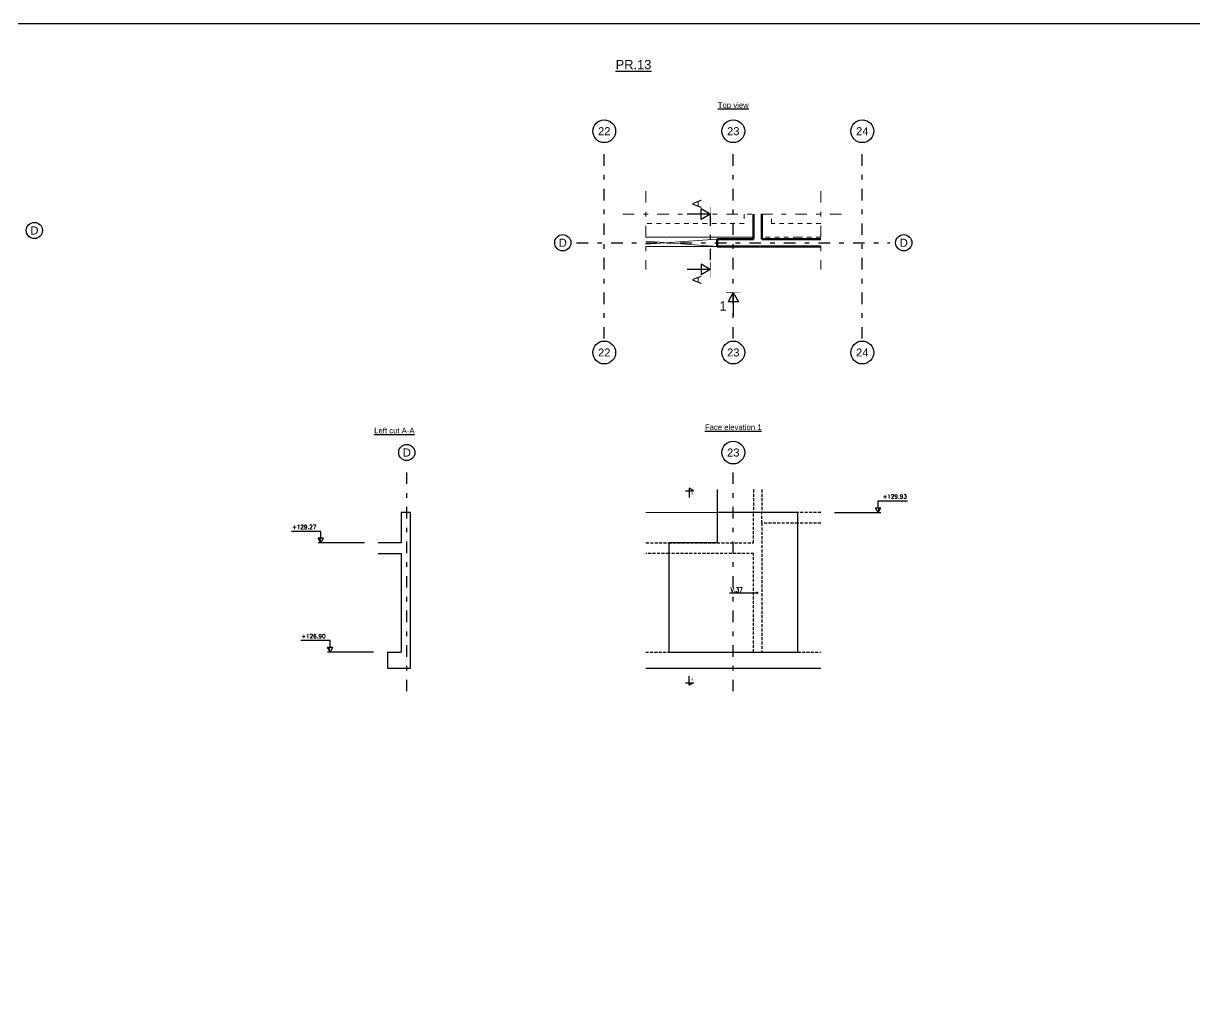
# Model space of a CAD drawing. Header units: millimetres. Extents: x -21776 to 63757, y -7870 to 8483.
# Drawn here: x 37608 to 40150, y -4478 to -2361 of the extents above; entities that cross this region are included whole.
import ezdxf
from ezdxf.enums import TextEntityAlignment as Align
from ezdxf.xclip import XClip

# ---------------------------------------------------------------- set-up
doc = ezdxf.new("R2010")
doc.units = ezdxf.units.MM
doc.header["$XCLIPFRAME"] = 0
for name, pattern in [('CACHE', [9.525, 6.35, -3.175]), ('GrDotted', [0.4, 0.1, -0.1, 0.1, -0.1]), ('GrFeatureAxis', [0.85, 0.25, -0.2, 0.1, -0.2, 0.1])]:
    doc.linetypes.add(name, pattern=pattern)
for name, color, linetype in [('COTATION', 1, 'Continuous'), ('GO-TEXTE', 9, 'Continuous'), ('Grid', 7, 'Continuous'), ('K_ENT_M_Building_PR.14', 7, 'Continuous'), ('K_FOT_M_Building_PR.14', 7, 'Continuous'), ('K_FOT_M_Building_V.46', 7, 'Continuous'), ('K_OPN_M_Building_PR.14', 7, 'Continuous'), ('K_wAL_M_Building_PR.14', 7, 'Continuous'), ('préfa v', 2, 'Continuous'), ('STR_TS_TXT', 7, 'Continuous'), ('STR_VOI-POT', 6, 'Continuous')]:
    doc.layers.add(name, color=color, linetype=linetype)
doc.styles.add('GrCut', font='swissli.ttf', dxfattribs={"height": 0.2})
doc.styles.add('GrDimensions', font='simplex.shx')
doc.styles.add('GrElevation', font='swissli.ttf', dxfattribs={"height": 0.2})
doc.styles.add('GrGrid', font='ARIAL.TTF', dxfattribs={"height": 0.17})
doc.styles.add('GrTitleDrawing', font='swissli.ttf', dxfattribs={"height": 0.2})
doc.styles.add('Lucida', font='')
doc.styles.add('TEXTE TS', font='romans.shx', dxfattribs={"width": 0.7, "oblique": 15})
doc.styles.get('Lucida').set_extended_font_data('Lucida Sans', italic=True)

# ---------------------------------------------------------------- blocks, each defined once
blk = doc.blocks.new('*U1944')
at = {"color": 0, "linetype": 'ByBlock', "lineweight": -2}
for p, q in [((0, -0.16), (2.2, 0)), ((0, 0), (2.2, -0.16)), ((1.1, -0.16), (1.1, -0.16)), ((1.1, -0.16), (1.1, -0.16))]:
    blk.add_line(p, q, dxfattribs=at)
blk = doc.blocks.new('World Level Arrow 5_i')
at = {"color": 7, "linetype": 'Continuous', "lineweight": -3, "extrusion": (0, -1.22461e-16, -1)}
for p, q in [((0, 9.43), (0, -0.57)), ((-1, 0.57), (-1, -0.57)), ((0, 0), (-1, 0.57)), ((0, 0), (-1, -0.57))]:
    blk.add_line(p, q, dxfattribs=at)
blk.add_solid([(1, -0.57), (0, 0), (1, 0)], dxfattribs=at)
blk = doc.blocks.new('World Level Arrow 5')
at = {"color": 7, "linetype": 'Continuous', "lineweight": -3}
for p, q in [((-1, -0.57), (-1, 0.57)), ((0, 0), (-1, 0.57)), ((0, 0), (-1, -0.57)), ((0, -9.43), (0, 0.57))]:
    blk.add_line(p, q, dxfattribs=at)
blk.add_solid([(-1, 0.57), (0, 0), (-1, 0)], dxfattribs=at)

msp = doc.modelspace()

# ---------------------------------------------------------------- linework, layer by layer
at = {"layer": 'COTATION'}
msp.add_lwpolyline([(39140.22379, -3595.87753), (39200.37952, -3595.87753)], dxfattribs=at)
at = {"layer": 'COTATION', "const_width": 2.5}
msp.add_lwpolyline([(39199.12952, -3595.87753, 1), (39201.62952, -3595.87753, 1)], format="xyb", close=True, dxfattribs=at)
at = {"layer": 'GO-TEXTE', "flags": 128}
for points in [[(39044.32121, -3374.62241), (39061.96895, -3374.62241), (39052.29091, -3369.34235), (39052.29091, -3389.26383)], [(39044.32121, -3791.11801), (39061.96895, -3791.11801), (39052.29091, -3796.39806), (39052.29091, -3776.47659)]]:
    msp.add_lwpolyline(points, dxfattribs=at)
at = {"layer": 'Grid', "color": 4, "linetype": 'GrFeatureAxis', "lineweight": 25, "ltscale": 100}
for p, q in [((38868.33571, -3044.69373), (38868.33571, -2624.69123)), ((39148.33571, -3044.69373), (39148.33571, -2624.69123)), ((39428.33571, -3044.69373), (39428.33571, -2624.69123)), ((38808.33571, -2836.69373), (39488.33571, -2836.69373)), ((38439.77398, -3809.68757), (38439.77398, -3321.68657)), ((39148.33571, -3809.68757), (39148.33571, -3321.68657))]:
    msp.add_line(p, q, dxfattribs=at)
at = {"layer": 'Grid', "color": 1, "linetype": 'Continuous', "lineweight": 25, "ltscale": 100}
for centre, major_axis, start_param, end_param in [((38868.33571, -2594.69123), (17.51464, 17.51464), 5.4977871438, 11.780972451), ((39148.33571, -2594.69123), (17.51464, 17.51464), 5.4977871438, 11.780972451), ((39428.33571, -2594.69123), (17.51464, 17.51464), 5.4977871438, 11.780972451), ((37631.49996, -2810.0462), (12.4308, 12.4308), 5.4977871438, 11.780972451), ((38778.33571, -2836.69373), (12.4308, 12.4308), 5.4977871438, 11.780972451), ((39518.33571, -2836.69373), (12.4308, 12.4308), 5.4977871438, 11.780972451), ((38868.33571, -3074.69373), (17.51464, 17.51464), 5.4977871438, 11.780972451), ((39148.33571, -3074.69373), (17.51464, 17.51464), 5.4977871438, 11.780972451), ((39428.33571, -3074.69373), (17.51464, 17.51464), 5.4977871438, 11.780972451), ((38439.77398, -3291.68657), (-12.4308, 12.4308), 3.926990817, 10.2101761242), ((39148.33571, -3291.68657), (-17.51464, 17.51464), 3.926990817, 10.2101761242)]:
    msp.add_ellipse(centre, major_axis=major_axis, ratio=1, start_param=start_param, end_param=end_param, dxfattribs=at)
at = {"layer": 'K_ENT_M_Building_PR.14', "color": 9, "linetype": 'GrFeatureAxis', "lineweight": 20, "ltscale": 100}
for p, q in [((38958.33571, -2724.69123), (38958.33571, -2894.69373)), ((39338.33571, -2724.69123), (39338.33571, -2894.69373)), ((38908.33571, -2774.69123), (39388.33571, -2774.69123))]:
    msp.add_line(p, q, dxfattribs=at)
at = {"layer": 'K_ENT_M_Building_PR.14', "color": 7, "linetype": 'Continuous', "lineweight": -3, "ltscale": 100}
for p, q in [((39098.33571, -2774.69123), (39078.33571, -2763.34493)), ((39078.33571, -2786.03754), (39078.33571, -2763.34493)), ((39078.33571, -2774.69123), (39048.33571, -2774.69123)), ((39098.33571, -2774.69123), (39078.33571, -2774.69123)), ((39098.33571, -2774.69123), (39078.33571, -2786.03754)), ((39148.33571, -2944.69373), (39136.98941, -2964.69373)), ((39148.33571, -2944.69373), (39159.68202, -2964.69373)), ((39148.33571, -2944.69373), (39148.33571, -2964.69373)), ((39159.68202, -2964.69373), (39136.98941, -2964.69373)), ((39148.33571, -2964.69373), (39148.33571, -2994.69373))]:
    msp.add_line(p, q, dxfattribs=at)
at = {"layer": 'K_ENT_M_Building_PR.14', "color": 7, "linetype": 'Continuous', "lineweight": -3, "ltscale": 100, "extrusion": (0, -1.22461e-16, -1)}
for p, q in [((39078.33571, -2894.69373), (39048.33571, -2894.69373)), ((39098.33571, -2894.69373), (39078.33571, -2883.34743)), ((39078.33571, -2883.34743), (39078.33571, -2906.04004)), ((39098.33571, -2894.69373), (39078.33571, -2894.69373)), ((39098.33571, -2894.69373), (39078.33571, -2906.04004))]:
    msp.add_line(p, q, dxfattribs=at)
at = {"layer": 'K_ENT_M_Building_PR.14', "color": 120, "linetype": 'Continuous', "lineweight": -3}
for p, q in [((39462.66267, -3411.68657), (39462.66267, -3396.68657)), ((39462.66267, -3396.68657), (39467.66267, -3396.68657)), ((39462.66267, -3411.68657), (39462.66267, -3396.68657)), ((39462.66267, -3396.68657), (39467.66267, -3396.68657)), ((39467.66267, -3396.68657), (39526.66267, -3396.68657)), ((39467.66267, -3396.68657), (39526.66267, -3396.68657)), ((38248.44452, -3462.68657), (38189.44452, -3462.68657)), ((38248.44452, -3462.68657), (38189.44452, -3462.68657)), ((38253.44452, -3462.68657), (38248.44452, -3462.68657)), ((38253.44452, -3462.68657), (38248.44452, -3462.68657)), ((38253.44452, -3477.68657), (38253.44452, -3462.68657)), ((38253.44452, -3477.68657), (38253.44452, -3462.68657)), ((38268.44713, -3699.68757), (38209.44713, -3699.68757)), ((38268.44713, -3699.68757), (38209.44713, -3699.68757)), ((38273.44713, -3699.68757), (38268.44713, -3699.68757)), ((38273.44713, -3699.68757), (38268.44713, -3699.68757)), ((38273.44713, -3714.68757), (38273.44713, -3699.68757)), ((38273.44713, -3714.68757), (38273.44713, -3699.68757))]:
    msp.add_line(p, q, dxfattribs=at)
at = {"layer": 'K_ENT_M_Building_PR.14', "color": 7, "linetype": 'Continuous', "lineweight": -3, "ltscale": 100, "const_width": 1.2}
for points in [[(39098.35562, -2790.61644), (39098.31581, -2758.76603)], [(39164.26092, -2944.67383), (39132.41051, -2944.71364)]]:
    msp.add_lwpolyline(points, dxfattribs=at)
at = {"layer": 'K_ENT_M_Building_PR.14', "color": 7, "linetype": 'GrFeatureAxis', "lineweight": -3, "ltscale": 100}
msp.add_lwpolyline([(39098.33571, -2774.69123), (39098.33571, -2894.69373)], dxfattribs=at)
at = {"layer": 'K_ENT_M_Building_PR.14', "color": 7, "linetype": 'Continuous', "lineweight": -3, "ltscale": 100, "extrusion": (0, -1.22461e-16, -1), "const_width": 1.2}
msp.add_lwpolyline([(-39098.35562, -2878.76853), (-39098.31581, -2910.61894)], dxfattribs=at)
at = {"layer": 'K_FOT_M_Building_PR.14', "color": 9, "linetype": 'GrDotted', "lineweight": 15, "ltscale": 100}
for p, q in [((39171.64486, -2794.69373), (38958.33571, -2794.69406)), ((39171.64501, -2774.69123), (39171.64486, -2794.69373)), ((39231.64486, -2794.69373), (39231.64501, -2774.69123)), ((39338.33571, -2794.69373), (39231.64486, -2794.69373))]:
    msp.add_line(p, q, dxfattribs=at)
at = {"layer": 'K_FOT_M_Building_V.46', "color": 4, "linetype": 'Continuous', "ltscale": 100}
for p, q in [((39113.74807, -3371.68657), (39113.74807, -3421.68657)), ((38958.33571, -3759.68757), (39338.33571, -3759.68757))]:
    msp.add_line(p, q, dxfattribs=at)
msp.add_lwpolyline([(39008.33571, -3487.68657), (39008.33571, -3724.68657), (39288.33571, -3724.68657), (39288.33571, -3421.68657), (39113.74807, -3421.68657), (39113.74807, -3487.68657), (39008.33571, -3487.68657)], dxfattribs=at)
at = {"layer": 'K_wAL_M_Building_PR.14', "color": 6, "linetype": 'Continuous', "lineweight": 60, "ltscale": 100}
for p, q in [((39192.56074, -2774.69123), (39192.55718, -2828.69373)), ((39210.65468, -2828.69373), (39210.65824, -2774.69123)), ((39113.74807, -2828.69373), (39113.74807, -2844.69373)), ((39192.55718, -2828.69373), (39113.74807, -2828.69373)), ((39113.74807, -2844.69373), (39192.65374, -2844.69373)), ((39192.65374, -2844.69373), (39338.33571, -2844.69373)), ((39338.33571, -2828.69373), (39210.65468, -2828.69373))]:
    msp.add_line(p, q, dxfattribs=at)
at = {"layer": 'K_wAL_M_Building_PR.14', "color": 6, "linetype": 'Continuous', "lineweight": 20, "ltscale": 100}
for p, q in [((39008.33571, -2824.69123), (38958.33571, -2824.69123)), ((38958.33571, -2844.69373), (39008.33571, -2844.69373)), ((39192.55745, -2824.69123), (39008.33571, -2824.69123)), ((39008.33571, -2844.69373), (39113.74807, -2844.69373)), ((39008.33571, -3421.68657), (38958.33571, -3421.68657)), ((39113.74807, -3421.68657), (39008.33571, -3421.68657))]:
    msp.add_line(p, q, dxfattribs=at)
at = {"layer": 'K_wAL_M_Building_PR.14', "color": 9, "linetype": 'GrDotted', "lineweight": 15, "ltscale": 100}
for p, q in [((39288.33571, -2824.69123), (39210.69469, -2824.69123)), ((39338.33571, -2824.69123), (39288.33571, -2824.69123)), ((39192.55718, -3421.68657), (39113.74807, -3421.68657)), ((39210.69469, -3421.68657), (39288.33571, -3421.68657))]:
    msp.add_line(p, q, dxfattribs=at)
at = {"layer": 'préfa v', "color": 2, "ltscale": 3}
for p, q in [((38427.77148, -3421.68657), (38427.77148, -3487.68657)), ((38447.77398, -3421.68657), (38427.77148, -3421.68657)), ((38447.77398, -3724.68657), (38447.77398, -3421.68657)), ((38427.77148, -3487.68657), (38377.77148, -3487.68657)), ((38377.77148, -3510.68657), (38427.77148, -3510.68657)), ((38427.77148, -3510.68657), (38427.77148, -3724.68657)), ((38397.77409, -3724.68757), (38427.77148, -3724.68657)), ((38397.77409, -3724.68757), (38397.77409, -3759.68757)), ((38447.77398, -3759.68757), (38447.77398, -3724.68757)), ((38397.77409, -3759.68757), (38447.77398, -3759.68757))]:
    msp.add_line(p, q, dxfattribs=at)
at = {"layer": 'STR_VOI-POT', "color": 7, "linetype": 'CACHE'}
for p, q in [((39192.55718, -3371.68657), (39192.55718, -3421.68657)), ((39210.65468, -3371.68657), (39210.65468, -3421.68657)), ((39192.59719, -3487.68657), (39192.59719, -3421.68657)), ((39210.69469, -3444.68657), (39210.69469, -3421.68657)), ((39338.33571, -3421.68657), (39288.33571, -3421.68657)), ((39210.69469, -3444.68657), (39210.69469, -3724.68657)), ((39288.33571, -3444.68657), (39210.69469, -3444.68657)), ((39338.33571, -3444.68657), (39288.33571, -3444.68657)), ((38958.97459, -3487.68657), (38958.33571, -3487.68657)), ((38958.97459, -3487.68657), (39008.33571, -3487.68657)), ((39008.33571, -3487.68657), (39192.59719, -3487.68657)), ((38958.33571, -3510.68657), (38958.97459, -3510.68657)), ((39008.33571, -3510.68657), (38958.97459, -3510.68657)), ((39192.59719, -3510.68657), (39008.33571, -3510.68657)), ((39192.59719, -3724.68657), (39192.59719, -3510.68657)), ((38958.33571, -3724.68657), (39008.33571, -3724.68657)), ((39008.33571, -3724.68657), (39288.33571, -3724.68657)), ((39288.33571, -3724.68657), (39338.33571, -3724.68657))]:
    msp.add_line(p, q, dxfattribs=at)
at = {"layer": 'STR_VOI-POT'}
msp.add_lwpolyline([(-14626.05801, -2360.94219), (63756.79188, -2360.94219), (63756.79188, -6687.41341), (-14626.05801, -6687.41341)], close=True, dxfattribs=at)

# ---------------------------------------------------------------- block references
at = {"layer": 'K_ENT_M_Building_PR.14', "color": 120, "linetype": 'Continuous', "lineweight": -3, "xscale": 10, "yscale": 10, "zscale": 10, "rotation": 270}
for name, p in [('World Level Arrow 5', (39462.66267, -3421.68657)), ('World Level Arrow 5', (39462.66267, -3421.68657)), ('World Level Arrow 5_i', (38253.44452, -3487.68657)), ('World Level Arrow 5_i', (38253.44452, -3487.68657)), ('World Level Arrow 5_i', (38273.44713, -3724.68757)), ('World Level Arrow 5_i', (38273.44713, -3724.68757))]:
    msp.add_blockref(name, p, dxfattribs=at)
at = {"layer": 'K_OPN_M_Building_PR.14', "color": 161, "linetype": 'Continuous', "lineweight": 20, "ltscale": 100}
ref = msp.add_blockref('*U1944', (39113.74807, -2844.69373, -12640), dxfattribs=dict(at, xscale=100, yscale=100, zscale=100, rotation=180))
XClip(ref).set_block_clipping_path([(-2.245876391, -0.700025), (1.554123609, 0.5)])

# ---------------------------------------------------------------- texts
at = {"layer": 'GO-TEXTE', "linetype": 'Continuous', "style": 'Lucida'}
for p in [(39055.90605, -3383.41517), (39055.90605, -3786.84772)]:
    msp.add_text('A', height=5.32, rotation=0.00179755, dxfattribs=at).set_placement(p)
at = {"layer": 'Grid', "color": 1, "linetype": 'Continuous', "lineweight": -3, "ltscale": 100, "style": 'GrGrid'}
for s, height, p in [('22', 17.371078, (38868.33571, -2594.69123)), ('23', 17.371078, (39148.33571, -2594.69123)), ('24', 17.371078, (39428.33571, -2594.69123)), ('D', 17.57981, (37631.49996, -2810.0462)), ('D', 17.57981, (38778.33571, -2836.69373)), ('D', 17.57981, (39518.33571, -2836.69373)), ('22', 17.371078, (38868.33571, -3074.69373)), ('23', 17.371078, (39148.33571, -3074.69373)), ('24', 17.371078, (39428.33571, -3074.69373)), ('D', 17.57981, (38439.77398, -3291.68657)), ('23', 17.371078, (39148.33571, -3291.68657))]:
    msp.add_text(s, height=height, dxfattribs=at).set_placement(p, align=Align.MIDDLE_CENTER)
at = {"layer": 'K_ENT_M_Building_PR.14', "color": 7, "linetype": 'Continuous', "lineweight": -3, "ltscale": 100, "attachment_point": 5}
for s, insert, char_height, style in [('{\\LPR.13}', (38931.8435, -2450.28839), 20, 'GrTitleDrawing'), ('\\LTop view', (39148.33571, -2539.92179), 12, 'GrTitleDrawing'), ('{1}', (39125.92592, -2973.73261), 20, 'GrElevation'), ('\\LLeft cut A-A', (38412.77273, -3244.10676), 12, 'GrTitleDrawing'), ('\\LFace elevation 1', (39148.33571, -3236.91713), 12, 'GrTitleDrawing')]:
    msp.add_mtext(s, dxfattribs=dict(at, insert=insert, char_height=char_height, style=style))
at = {"layer": 'K_ENT_M_Building_PR.14', "color": 7, "linetype": 'Continuous', "lineweight": -3, "ltscale": 100, "char_height": 20, "attachment_point": 5, "rotation": 90, "style": 'GrCut'}
for insert in [(39069.29683, -2752.28145), (39069.29683, -2917.10352)]:
    msp.add_mtext('{A}', dxfattribs=dict(at, insert=insert))
at = {"layer": 'K_ENT_M_Building_PR.14', "color": 0, "linetype": 'Continuous', "lineweight": -3, "char_height": 9, "style": 'GrDimensions'}
for s, insert, attachment_point in [('\\A1;+129.93', (39472.66267, -3391.68657), 7), ('\\A1;+129.27', (38243.44452, -3457.68657), 9), ('\\A1;+126.90', (38263.44713, -3694.68757), 9)]:
    msp.add_mtext(s, dxfattribs=dict(at, insert=insert, attachment_point=attachment_point))
at = {"layer": 'STR_TS_TXT', "style": 'TEXTE TS', "width": 0.8}
msp.add_text('V.37', height=10, dxfattribs=at).set_placement((39142.78607, -3594.22638, -0.00589))

doc.saveas('drawing.dxf')
